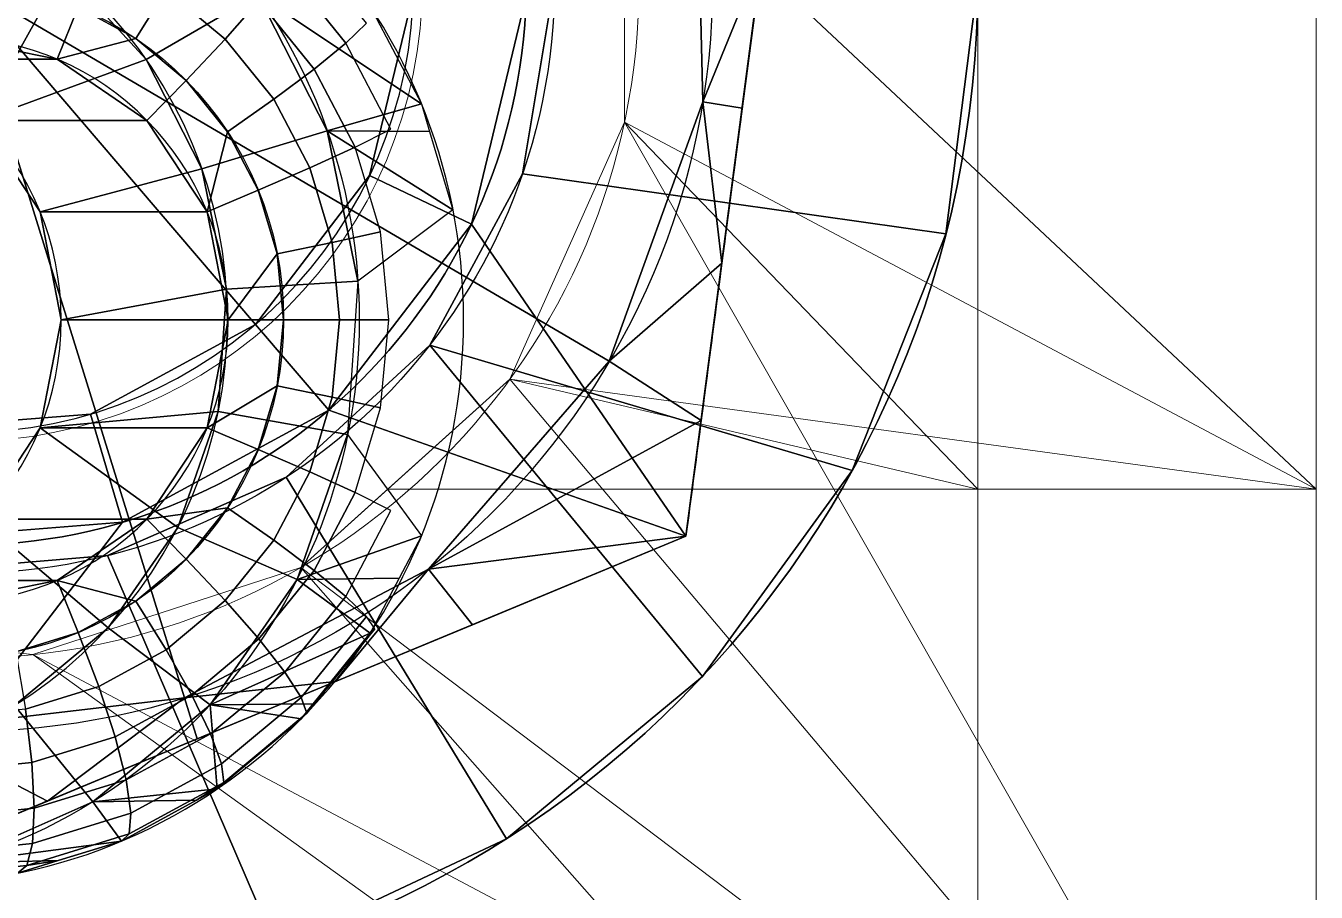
# Model space of a CAD drawing. Header units: millimetres. Extents: x -288 to 127, y 0 to 138.
# Drawn here: x 102.56 to 114, y 3.93 to 11.61 of the extents above; entities that cross this region are included whole.
import ezdxf
from ezdxf.lldxf.tags import DXFTag

# ---------------------------------------------------------------- set-up
doc = ezdxf.new("R2010")
doc.units = ezdxf.units.MM
doc.layers.add('1', color=7, linetype='Continuous', true_color=0xffffff)
tags = doc.linetypes.add('DASHED', pattern=[25.72, 12.86, -12.86]).pattern_tags.tags
tags[6:7] = [DXFTag(74, 4), DXFTag(75, 0), DXFTag(340, '0'), DXFTag(46, 0.0), DXFTag(50, 0.0), DXFTag(44, 0.0), DXFTag(45, 0.0)]
tags[4:5] = [DXFTag(74, 4), DXFTag(75, 0), DXFTag(340, '0'), DXFTag(46, 0.0), DXFTag(50, 0.0), DXFTag(44, 0.0), DXFTag(45, 0.0)]

# ---------------------------------------------------------------- blocks, each defined once
blk = doc.blocks.new('UG_SURFACE_001')
at = {"layer": '1', "color": 30, "linetype": 'Continuous', "lineweight": 18}
for points in [[(107.868887, 10.75253), (107.868887, 13.24747), (111.000001, 46.999998), (111.000001, 7.5)], [(111.000001, 46.999998), (114, 46.999998), (114, 7.5), (111.000001, 7.5)], [(114, 41.000001, 12), (114, 0, 12), (114, 7.5), (114, 46.999998)], [(114, 0, 12), (114, 41.000001, 12), (107.868887, 13.24747, 12), (107.868887, 10.75253, 12)], [(107.868887, 10.75253), (107.868887, 10.75253, 12), (107.868887, 13.24747, 12), (107.868887, 13.24747)], [(107.868887, 10.75253, 12), (106.854104, 8.473288, 12), (114, 0, 12)], [(106.854104, 8.473288), (106.854104, 8.473288, 12), (107.868887, 10.75253, 12), (107.868887, 10.75253)], [(111.000001, 7.5), (106.854104, 8.473288), (107.868887, 10.75253)], [(114, 0, 12), (106.854104, 8.473288, 12), (104.999997, 6.803847, 12)], [(104.999997, 6.803847, 12), (106.854104, 8.473288, 12), (106.854104, 8.473288), (105.773158, 7.5)], [(111.000001, 7.5), (105.773158, 7.5), (106.854104, 8.473288)], [(105.773158, 7.5), (104.999997, 6.803847), (104.999997, 6.803847, 12)], [(104.999997, 6.803847), (105.773158, 7.5), (111.000001, 7.5), (111.000001, 0)], [(111.000001, 7.5), (114, 7.5), (114, 0), (111.000001, 0)], [(114, 0, 12), (114, 0), (114, 7.5)], [(104.999997, 6.803847, 12), (102.627173, 6.032869, 12), (114, 0, 12)], [(102.627173, 6.032869), (102.627173, 6.032869, 12), (104.999997, 6.803847, 12), (104.999997, 6.803847)], [(111.000001, 0), (102.627173, 6.032869), (104.999997, 6.803847)], [(63.000001, 0, 12), (114, 0, 12), (102.627173, 6.032869, 12), (100.145899, 6.293661, 12)], [(100.145899, 6.293661), (102.627173, 6.032869), (111.000001, 0), (89.000002, 0)], [(100.145899, 6.293661), (100.145899, 6.293661, 12), (102.627173, 6.032869, 12), (102.627173, 6.032869)]]:
    blk.add_3dface(points, dxfattribs=at)
blk = doc.blocks.new('stoika_kon_BODY')
at = {"layer": '1', "color": 30, "linetype": 'Continuous', "lineweight": 18}
for p, q in [((114, 0), (114, 94)), ((114, 41, 12), (114, 0, 12))]:
    blk.add_line(p, q, dxfattribs=at)
at = {"layer": '1', "color": 30, "linetype": 'Continuous', "lineweight": 18, "extrusion": (0, 0, -1)}
for centre in [(-102, 12), (-102, 12, -12)]:
    blk.add_circle(centre, 6, dxfattribs=at)
at = {"layer": '1', "color": 30, "linetype": 'Continuous', "lineweight": 18}
blk.add_blockref('UG_SURFACE_001', (0, 0), dxfattribs=at)
blk = doc.blocks.new('UG_SURFACE_003')
at = {"layer": '1', "color": 30, "linetype": 'Continuous', "lineweight": 18}
for points in [[(106.854104, 15.526712, 12), (107.868887, 13.24747, 12), (114, 7.5, 12), (114, 46.999998, 12)], [(107.868887, 10.75253), (107.868887, 13.24747), (111.000001, 46.999998), (111.000001, 7.5)], [(111.000001, 46.999998), (114, 46.999998), (114, 7.5), (111.000001, 7.5)], [(114, 46.999998, 12), (114, 7.5, 12), (114, 7.5), (114, 46.999998)], [(114, 7.5, 12), (107.868887, 13.24747, 12), (107.868887, 10.75253, 12)], [(107.868887, 10.75253), (107.868887, 10.75253, 12), (107.868887, 13.24747, 12), (107.868887, 13.24747)], [(107.868887, 10.75253, 12), (106.854104, 8.473288, 12), (114, 7.5, 12)], [(111.000001, 7.5), (106.854104, 8.473288), (107.868887, 10.75253)], [(106.854104, 8.473288), (106.854104, 8.473288, 12), (107.868887, 10.75253, 12), (107.868887, 10.75253)], [(106.854104, 8.473288, 12), (105.773158, 7.5, 12), (114, 7.5, 12)], [(111.000001, 7.5), (105.773158, 7.5), (106.854104, 8.473288)], [(105.773158, 7.5, 12), (106.854104, 8.473288, 12), (106.854104, 8.473288), (105.773158, 7.5)], [(114, 0, 12), (114, 7.5, 12), (105.773158, 7.5, 12), (104.999997, 6.803847, 12)], [(104.999997, 6.803847), (105.773158, 7.5), (111.000001, 7.5), (111.000001, 0)], [(105.773158, 7.5), (104.999997, 6.803847), (104.999997, 6.803847, 12), (105.773158, 7.5, 12)], [(111.000001, 7.5), (114, 7.5), (114, 0), (111.000001, 0)], [(114, 7.5, 12), (114, 0, 12), (114, 0), (114, 7.5)], [(104.999997, 6.803847, 12), (102.627173, 6.032869, 12), (114, 0, 12)], [(111.000001, 0), (102.627173, 6.032869), (104.999997, 6.803847)], [(102.627173, 6.032869), (102.627173, 6.032869, 12), (104.999997, 6.803847, 12), (104.999997, 6.803847)], [(89.000002, 0, 12), (114, 0, 12), (102.627173, 6.032869, 12), (100.145899, 6.293661, 12)], [(100.145899, 6.293661), (102.627173, 6.032869), (111.000001, 0), (89.000002, 0)], [(100.145899, 6.293661), (100.145899, 6.293661, 12), (102.627173, 6.032869, 12), (102.627173, 6.032869)]]:
    blk.add_3dface(points, dxfattribs=at)
blk = doc.blocks.new('plohadka_pod_stoiku_kon_BODY')
at = {"layer": '1', "color": 30, "linetype": 'Continuous', "lineweight": 18}
for p, q in [((114, 0), (114, 94)), ((114, 94, 12), (114, 0, 12))]:
    blk.add_line(p, q, dxfattribs=at)
at = {"layer": '1', "color": 30, "linetype": 'Continuous', "lineweight": 18, "extrusion": (0, 0, -1)}
for centre in [(-102, 12), (-102, 12, -12)]:
    blk.add_circle(centre, 6, dxfattribs=at)
at = {"layer": '1', "color": 30, "linetype": 'Continuous', "lineweight": 18}
blk.add_blockref('UG_SURFACE_003', (0, 0), dxfattribs=at)
blk = doc.blocks.new('UG_SURFACE_004')
at = {"layer": '1', "color": 190, "linetype": 'Continuous', "lineweight": 25}
for points in [[(8.717248, -2.238209, 1.5), (9, 0, 1.5), (5.25, 0, 1.5), (4.96554, -1.704672, 1.5)], [(4.96554, -1.704672), (5.25, 0), (9, 0), (8.717248, -2.238209)], [(5.25, 0, 1.5), (5.25, 0), (4.96554, -1.704672), (4.96554, -1.704672, 1.5)], [(8.717248, -2.238209, 1.5), (8.717248, -2.238209), (9, 0), (9, 0, 1.5)], [(7.88676, -4.335783, 1.5), (8.717248, -2.238209, 1.5), (4.96554, -1.704672, 1.5), (4.142988, -3.224617, 1.5)], [(4.142988, -3.224617), (4.96554, -1.704672), (8.717248, -2.238209), (7.88676, -4.335783)], [(4.96554, -1.704672, 1.5), (4.96554, -1.704672), (4.142988, -3.224617), (4.142988, -3.224617, 1.5)], [(7.88676, -4.335783, 1.5), (7.88676, -4.335783), (8.717248, -2.238209), (8.717248, -2.238209, 1.5)], [(4.822441, -7.598951, 1.5), (6.560718, -6.160924, 1.5), (4.142988, -3.224617, 1.5), (2.871478, -4.395124, 1.5)], [(6.560718, -6.160924), (4.822441, -7.598951), (2.871478, -4.395124), (4.142988, -3.224617)], [(4.142988, -3.224617, 1.5), (4.142988, -3.224617), (2.871478, -4.395124), (2.871478, -4.395124, 1.5)], [(4.142988, -3.224617, 1.5), (6.560718, -6.160924, 1.5), (7.88676, -4.335783, 1.5)], [(7.88676, -4.335783), (6.560718, -6.160924), (4.142988, -3.224617)], [(6.560718, -6.160924, 1.5), (6.560718, -6.160924), (7.88676, -4.335783), (7.88676, -4.335783, 1.5)], [(2.781153, -8.559508, 1.5), (4.822441, -7.598951, 1.5), (2.871478, -4.395124, 1.5), (1.288799, -5.089351, 1.5)], [(1.288799, -5.089351), (2.871478, -4.395124), (4.822441, -7.598951), (2.781153, -8.559508)], [(2.871478, -4.395124, 1.5), (2.871478, -4.395124), (1.288799, -5.089351), (1.288799, -5.089351, 1.5)], [(0.565115, -8.98224, 1.5), (2.781153, -8.559508, 1.5), (1.288799, -5.089351, 1.5), (-0.433542, -5.232069, 1.5)], [(-0.433542, -5.232069), (1.288799, -5.089351), (2.781153, -8.559508), (0.565115, -8.98224)], [(1.288799, -5.089351, 1.5), (1.288799, -5.089351), (-0.433542, -5.232069), (-0.433542, -5.232069, 1.5)], [(-0.433542, -5.232069, 1.5), (-1.686432, -8.840585, 1.5), (0.565115, -8.98224, 1.5)], [(0.565115, -8.98224), (-1.686432, -8.840585), (-0.433542, -5.232069)], [(4.822441, -7.598951, 1.5), (4.822441, -7.598951), (6.560718, -6.160924), (6.560718, -6.160924, 1.5)], [(2.781153, -8.559508, 1.5), (2.781153, -8.559508), (4.822441, -7.598951), (4.822441, -7.598951, 1.5)]]:
    blk.add_3dface(points, dxfattribs=at)
blk = doc.blocks.new('1143_1_5-10-18_BODY')
at = {"layer": '1', "color": 190, "linetype": 'Continuous', "lineweight": 25}
for centre, radius in [((0, 0), 9), ((0, 0), 5.25), ((0, 0, 1.5), 5.25)]:
    blk.add_circle(centre, radius, dxfattribs=at)
at = {"layer": '1', "color": 190, "linetype": 'Continuous', "lineweight": 25, "extrusion": (0, 0, -1)}
blk.add_circle((0, 0, -1.5), 9, dxfattribs=at)
at = {"layer": '1', "color": 190, "linetype": 'Continuous', "lineweight": 25}
blk.add_blockref('UG_SURFACE_004', (0, 0), dxfattribs=at)
blk = doc.blocks.new('UG_SURFACE_006')
at = {"layer": '1', "color": 251, "linetype": 'Continuous', "lineweight": 25}
for points in [[(-3.345653, -3.715724), (-4.567727, -2.033683), (-8.082904, 0), (-4.041452, -7)], [(-4.041452, -7), (-8.082904, 0), (-6.629959, -2.516574, -5.745095), (-5.954344, -3.686774, -5.79601)], [(-4.00752, -5.306814, -6), (-5.653944, -3.500774, -6), (-6.536771, -1.221934, -6), (0, 0, -6)], [(0.613585, -6.621632, -6), (-1.819859, -6.39614, -6), (-4.00752, -5.306814, -6), (0, 0, -6)], [(-3.654182, -1.626947, 35), (-2.676522, -2.972579, 35), (-1.236068, -3.804226, 35), (0, 0, 35)], [(-1.236068, -3.804226, 35), (0.418114, -3.978088, 35), (2, -3.464102, 35), (0, 0, 35)], [(4.914409, -4.480076, -6), (2.96416, -5.952836, -6), (0.613585, -6.621632, -6), (0, 0, -6)], [(-6.629959, -2.516574, -5.745095), (-6.536771, -1.221934, -6), (-5.653944, -3.500774, -6)], [(-4.567727, -2.033683, 34.000002), (-3.345653, -3.715724, 34.000002), (-2.676522, -2.972579, 35), (-3.654182, -1.626947, 35)], [(-3.345653, -3.715724), (-3.345653, -3.715724, 34.000002), (-4.567727, -2.033683, 34.000002), (-4.567727, -2.033683)], [(-5.653944, -3.500774, -6), (-5.954344, -3.686774, -5.79601), (-6.629959, -2.516574, -5.745095)], [(-3.345653, -3.715724, 34.000002), (-1.545085, -4.755283, 34.000002), (-1.236068, -3.804226, 35), (-2.676522, -2.972579, 35)], [(-5.261754, -4.886375, -5.69359), (-5.954344, -3.686774, -5.79601), (-5.653944, -3.500774, -6)], [(-5.653944, -3.500774, -6), (-4.00752, -5.306814, -6), (-5.261754, -4.886375, -5.69359)], [(0.522642, -4.97261, 34.000002), (2.5, -4.330127, 34.000002), (2, -3.464102, 35), (0.418114, -3.978088, 35)], [(-5.954344, -3.686774, -5.79601), (-5.261754, -4.886375, -5.69359), (-4.558739, -6.104033, -5.393513), (-4.041452, -7)], [(-4.041452, -7), (-1.545085, -4.755283), (-3.345653, -3.715724)], [(-1.545085, -4.755283), (-1.545085, -4.755283, 34.000002), (-3.345653, -3.715724, 34.000002), (-3.345653, -3.715724)], [(-1.545085, -4.755283, 34.000002), (0.522642, -4.97261, 34.000002), (0.418114, -3.978088, 35), (-1.236068, -3.804226, 35)], [(2.5, -4.330127), (2.5, -4.330127, 34.000002), (0.522642, -4.97261, 34.000002), (0.522642, -4.97261)], [(2.5, -4.330127), (0.522642, -4.97261), (4.041452, -7)], [(-4.041452, -7), (4.041452, -7), (0.522642, -4.97261), (-1.545085, -4.755283)], [(0.522642, -4.97261), (0.522642, -4.97261, 34.000002), (-1.545085, -4.755283, 34.000002), (-1.545085, -4.755283)], [(-4.00752, -5.306814, -6), (-4.558739, -6.104033, -5.393513), (-5.261754, -4.886375, -5.69359)], [(-4.558739, -6.104033, -5.393513), (-4.00752, -5.306814, -6), (-1.819859, -6.39614, -6)], [(0.613585, -6.621632, -6), (2.96416, -5.952836, -6), (2.084738, -7, -5.622503)], [(2.96416, -5.952836, -6), (3.512263, -7, -5.294357), (2.084738, -7, -5.622503)], [(-4.558739, -6.104033, -5.393513), (-4.041452, -7, -5.172713), (-4.041452, -7)], [(-4.041452, -7, -5.172713), (-4.558739, -6.104033, -5.393513), (-1.819859, -6.39614, -6)], [(-1.819859, -6.39614, -6), (-1.991672, -7, -5.637524), (-4.041452, -7, -5.172713)], [(-0.677313, -7, -5.779053), (-1.991672, -7, -5.637524), (-1.819859, -6.39614, -6)], [(-0.677313, -7, -5.779053), (-1.819859, -6.39614, -6), (0.613585, -6.621632, -6)], [(0.613585, -6.621632, -6), (0.648646, -7, -5.780614), (-0.677313, -7, -5.779053)], [(2.084738, -7, -5.622503), (0.648646, -7, -5.780614), (0.613585, -6.621632, -6)], [(4.041452, -7), (-4.041452, -7), (-0.677313, -7, -5.779053), (0.648646, -7, -5.780614)], [(-4.041452, -7), (-4.041452, -7, -5.172713), (-1.991672, -7, -5.637524), (-0.677313, -7, -5.779053)], [(0.648646, -7, -5.780614), (2.084738, -7, -5.622503), (3.512263, -7, -5.294357), (4.041452, -7)]]:
    blk.add_3dface(points, dxfattribs=at)
blk = doc.blocks.new('1009-m10x035_BODY')
at = {"layer": '1', "color": 251, "linetype": 'Continuous', "lineweight": 25}
for p, q in [((-8.083, 0), (-4.041, -7)), ((-4.041, -7, -5.173), (-4.041, -7)), ((-4.041, -7), (4.041, -7))]:
    blk.add_line(p, q, dxfattribs=at)
at = {"layer": '1', "color": 251, "linetype": 'Continuous', "lineweight": 25, "extrusion": (0, 0, -1)}
for centre, radius in [((0, 0, 6), 6.65), ((0, 0, -34), 5)]:
    blk.add_circle(centre, radius, dxfattribs=at)
at = {"layer": '1', "color": 251, "linetype": 'Continuous', "lineweight": 25}
for centre, radius in [((0, 0), 5), ((0, 0, 35), 4)]:
    blk.add_circle(centre, radius, dxfattribs=at)
at = {"layer": '1', "color": 4, "linetype": 'DASHED', "lineweight": 13, "extrusion": (0, 0, -1)}
for centre in [(0, 0, -34), (0, 0, -9)]:
    blk.add_circle(centre, 4.08, dxfattribs=at)
at = {"layer": '1', "color": 251, "linetype": 'Continuous', "lineweight": 25, "extrusion": (-0.866025, -0.5, -2.10831e-15)}
blk.add_open_spline([(-8.083, 0, -5.173), (-7.753, -0.571, -5.363), (-7.421, -1.147, -5.52), (-6.749, -2.31, -5.738), (-6.41, -2.898, -5.797), (-5.894, -3.791, -5.798), (-5.722, -4.09, -5.784), (-5.38, -4.681, -5.727), (-5.211, -4.975, -5.684), (-4.705, -5.851, -5.521), (-4.372, -6.428, -5.363), (-4.041, -7, -5.173)], degree=3, knots=[0, 0, 0, 0, 0.25, 0.25, 0.5, 0.5, 0.625, 0.625, 0.75, 0.75, 1, 1, 1, 1], dxfattribs=at)
at = {"layer": '1', "color": 251, "linetype": 'Continuous', "lineweight": 25, "extrusion": (-3.90202e-30, 1, 1.42042e-15)}
blk.add_open_spline([(-4.041, -7, -5.173), (-3.383, -7, -5.363), (-2.71, -7, -5.522), (-1.361, -7, -5.739), (-0.682, -7, -5.798), (0.685, -7, -5.798), (1.378, -7, -5.737), (2.726, -7, -5.518), (3.388, -7, -5.361), (4.041, -7, -5.173)], degree=3, knots=[0, 0, 0, 0, 0.25, 0.25, 0.5, 0.5, 0.75, 0.75, 1, 1, 1, 1], dxfattribs=at)
at = {"layer": '1', "color": 251, "linetype": 'Continuous', "lineweight": 25}
blk.add_blockref('UG_SURFACE_006', (0, 0), dxfattribs=at)
blk = doc.blocks.new('UG_SURFACE_009')
at = {"layer": '1', "color": 161, "linetype": 'Continuous', "lineweight": 25}
for points in [[(-1.674398, 4.711305, 1), (-0.341212, 4.988344, 1), (-0.27297, 3.990675), (-1.339518, 3.769044)], [(-0.975452, 4.903927, 6), (-0.341212, 4.988344, 1), (-1.674398, 4.711305, 1)], [(-0.341212, 4.988344, 1), (1.01728, 4.89542, 1), (0.813824, 3.916336), (-0.27297, 3.990675)], [(-1.674398, 4.711305, 1), (-1.669009, 4.693538, 6), (-0.975452, 4.903927, 6)], [(1.01728, 4.89542, 1), (2.300325, 4.439426, 1), (1.84026, 3.551541), (0.813824, 3.916336)], [(1.913417, 4.619398, 6), (2.300325, 4.439426, 1), (1.01728, 4.89542, 1)], [(-2.883402, 4.084849, 1), (-1.674398, 4.711305, 1), (-1.339518, 3.769044), (-2.306721, 3.26788)], [(-1.913417, 4.619398, 6), (-1.674398, 4.711305, 1), (-2.883402, 4.084849, 1)], [(-1.913417, 4.619398, 6), (-1.669009, 4.693538, 6), (-1.674398, 4.711305, 1)], [(-2.883402, 4.084849, 1), (-2.777851, 4.157348, 6), (-1.913417, 4.619398, 6)], [(1.913417, 4.619398, 6), (2.289169, 4.418554, 6), (2.300325, 4.439426, 1)], [(2.300325, 4.439426, 1), (3.412766, 3.65418, 1), (2.730213, 2.923344), (1.84026, 3.551541)], [(2.300325, 4.439426, 1), (2.289169, 4.418554, 6), (2.777851, 4.157348, 6)], [(3.412766, 3.65418, 1), (2.300325, 4.439426, 1), (2.777851, 4.157348, 6)], [(3.403991, 3.643488, 6), (2.777851, 4.157348, 6), (2.73999, 4.100685, 6.517638), (3.487346, 3.487346, 6.517638)], [(2.777851, 4.157348, 6), (3.403991, 3.643488, 6), (3.412766, 3.65418, 1)], [(-3.878556, 3.15544, 1), (-2.883402, 4.084849, 1), (-2.306721, 3.26788), (-3.102845, 2.524352)], [(-2.222281, 3.325878, 7.732051), (-1.530734, 3.695518, 7.732051), (-1.689246, 4.078201, 7.414213), (-2.452406, 3.670285, 7.414213)], [(1.530734, 3.695518, 7.732051), (2.222281, 3.325878, 7.732051), (2.452406, 3.670285, 7.414213), (1.689246, 4.078201, 7.414213)], [(2.628986, 3.934557, 7), (3.346065, 3.346065, 7), (3.487346, 3.487346, 6.517638), (2.73999, 4.100685, 6.517638)], [(-3.12132, 3.12132, 7.414213), (-2.452406, 3.670285, 7.414213), (-2.628986, 3.934557, 7), (-3.346065, 3.346065, 7)], [(-1.346142, 3.249874, 7.931852), (-0.686257, 3.450048, 7.931852), (-0.780361, 3.923141, 7.732051), (-1.530734, 3.695518, 7.732051)], [(0, 2.5), (-0.956709, 2.309699), (-1.339518, 3.769044), (-0.27297, 3.990675)], [(-0.686257, 3.450048, 7.931852), (0, 3.517638, 7.931852), (0, 4, 7.732051), (-0.780361, 3.923141, 7.732051)], [(0.956709, 2.309699), (0, 2.5), (-0.27297, 3.990675), (0.813824, 3.916336)], [(0, 3.517638, 7.931852), (0.686257, 3.450048, 7.931852), (0.780361, 3.923141, 7.732051), (0, 4, 7.732051)], [(0.686257, 3.450048, 7.931852), (1.346142, 3.249874, 7.931852), (1.530734, 3.695518, 7.732051), (0.780361, 3.923141, 7.732051)], [(0.813824, 3.916336), (1.84026, 3.551541), (0.956709, 2.309699)], [(2.452406, 3.670285, 7.414213), (3.12132, 3.12132, 7.414213), (3.346065, 3.346065, 7), (2.628986, 3.934557, 7)], [(-2.828427, 2.828427, 7.732051), (-2.222281, 3.325878, 7.732051), (-2.452406, 3.670285, 7.414213), (-3.12132, 3.12132, 7.414213)], [(-2.306721, 3.26788), (-1.339518, 3.769044), (-0.956709, 2.309699), (-1.767767, 1.767767)], [(-1.954295, 2.924809, 7.931852), (-1.346142, 3.249874, 7.931852), (-1.530734, 3.695518, 7.732051), (-2.222281, 3.325878, 7.732051)], [(1.346142, 3.249874, 7.931852), (1.954295, 2.924809, 7.931852), (2.222281, 3.325878, 7.732051), (1.530734, 3.695518, 7.732051)], [(2.222281, 3.325878, 7.732051), (2.828427, 2.828427, 7.732051), (3.12132, 3.12132, 7.414213), (2.452406, 3.670285, 7.414213)], [(1.767767, 1.767767), (0.956709, 2.309699), (1.84026, 3.551541), (2.730213, 2.923344)], [(3.412766, 3.65418, 1), (4.272097, 2.59792, 1), (3.417678, 2.078336), (2.730213, 2.923344)], [(3.412766, 3.65418, 1), (3.403991, 3.643488, 6), (3.535534, 3.535534, 6)], [(3.487346, 3.487346, 6.517638), (3.535534, 3.535534, 6), (3.403991, 3.643488, 6)], [(3.412766, 3.65418, 1), (3.535534, 3.535534, 6), (4.157348, 2.777851, 6)], [(4.157348, 2.777851, 6), (4.272097, 2.59792, 1), (3.412766, 3.65418, 1)], [(-1.14805, 2.771639, 8), (-0.585271, 2.942356, 8), (-0.686257, 3.450048, 7.931852), (-1.346142, 3.249874, 7.931852)], [(-0.585271, 2.942356, 8), (0, 3, 8), (0, 3.517638, 7.931852), (-0.686257, 3.450048, 7.931852)], [(0, 3, 8), (0.585271, 2.942356, 8), (0.686257, 3.450048, 7.931852), (0, 3.517638, 7.931852)], [(0.585271, 2.942356, 8), (1.14805, 2.771639, 8), (1.346142, 3.249874, 7.931852), (0.686257, 3.450048, 7.931852)], [(3.346065, 3.346065, 7), (3.934557, 2.628986, 7), (4.100685, 2.73999, 6.517638), (3.487346, 3.487346, 6.517638)], [(3.487346, 3.487346, 6.517638), (4.100685, 2.73999, 6.517638), (4.157348, 2.777851, 6), (3.535534, 3.535534, 6)], [(-2.487346, 2.487346, 7.931852), (-1.954295, 2.924809, 7.931852), (-2.222281, 3.325878, 7.732051), (-2.828427, 2.828427, 7.732051)], [(1.954295, 2.924809, 7.931852), (2.487346, 2.487346, 7.931852), (2.828427, 2.828427, 7.732051), (2.222281, 3.325878, 7.732051)], [(3.12132, 3.12132, 7.414213), (3.670285, 2.452406, 7.414213), (3.934557, 2.628986, 7), (3.346065, 3.346065, 7)], [(-1.767767, 1.767767), (-3.102845, 2.524352), (-2.306721, 3.26788)], [(-1.666711, 2.494409, 8), (-1.14805, 2.771639, 8), (-1.346142, 3.249874, 7.931852), (-1.954295, 2.924809, 7.931852)], [(1.14805, 2.771639, 8), (1.666711, 2.494409, 8), (1.954295, 2.924809, 7.931852), (1.346142, 3.249874, 7.931852)], [(2.828427, 2.828427, 7.732051), (3.325878, 2.222281, 7.732051), (3.670285, 2.452406, 7.414213), (3.12132, 3.12132, 7.414213)], [(0, 2.5, 8), (0, 3, 8), (-0.585271, 2.942356, 8)], [(0.585271, 2.942356, 8), (0, 3, 8), (0, 2.5, 8), (0.956709, 2.309699, 8)], [(-2.12132, 2.12132, 8), (-1.666711, 2.494409, 8), (-1.954295, 2.924809, 7.931852), (-2.487346, 2.487346, 7.931852)], [(-0.585271, 2.942356, 8), (-1.14805, 2.771639, 8), (-0.956709, 2.309699, 8), (0, 2.5, 8)], [(0.956709, 2.309699, 8), (1.14805, 2.771639, 8), (0.585271, 2.942356, 8)], [(1.666711, 2.494409, 8), (2.12132, 2.12132, 8), (2.487346, 2.487346, 7.931852), (1.954295, 2.924809, 7.931852)], [(2.309699, 0.956709), (1.767767, 1.767767), (2.730213, 2.923344), (3.417678, 2.078336)], [(-2.924809, 1.954295, 7.931852), (-2.487346, 2.487346, 7.931852), (-2.828427, 2.828427, 7.732051), (-3.325878, 2.222281, 7.732051)], [(-0.956709, 2.309699, 8), (-1.14805, 2.771639, 8), (-1.666711, 2.494409, 8)], [(1.666711, 2.494409, 8), (1.14805, 2.771639, 8), (0.956709, 2.309699, 8), (1.767767, 1.767767, 8)], [(2.487346, 2.487346, 7.931852), (2.924809, 1.954295, 7.931852), (3.325878, 2.222281, 7.732051), (2.828427, 2.828427, 7.732051)], [(4.257651, 2.590198, 6), (4.157348, 2.777851, 6), (4.100685, 2.73999, 6.517638)], [(4.157348, 2.777851, 6), (4.257651, 2.590198, 6), (4.272097, 2.59792, 1)], [(3.934557, 2.628986, 7), (4.371845, 1.810877, 7), (4.556437, 1.887338, 6.517638), (4.100685, 2.73999, 6.517638)], [(4.100685, 2.73999, 6.517638), (4.556437, 1.887338, 6.517638), (4.619398, 1.913417, 6), (4.257651, 2.590198, 6)], [(-1.767767, 1.767767), (-2.309699, 0.956709), (-3.668845, 1.593604), (-3.102845, 2.524352)], [(4.272097, 2.59792, 1), (4.814587, 1.348984, 1), (3.851669, 1.079187), (3.417678, 2.078336)], [(3.670285, 2.452406, 7.414213), (4.078201, 1.689246, 7.414213), (4.371845, 1.810877, 7), (3.934557, 2.628986, 7)], [(4.272097, 2.59792, 1), (4.257651, 2.590198, 6), (4.619398, 1.913417, 6)], [(4.619398, 1.913417, 6), (4.814587, 1.348984, 1), (4.272097, 2.59792, 1)], [(-2.494409, 1.666711, 8), (-2.12132, 2.12132, 8), (-2.487346, 2.487346, 7.931852), (-2.924809, 1.954295, 7.931852)], [(-1.666711, 2.494409, 8), (-2.12132, 2.12132, 8), (-1.767767, 1.767767, 8), (-0.956709, 2.309699, 8)], [(0, 2.5), (0, 2.5, 8), (-0.956709, 2.309699, 8), (-0.956709, 2.309699)], [(0.956709, 2.309699), (0.956709, 2.309699, 8), (0, 2.5, 8), (0, 2.5)], [(1.767767, 1.767767, 8), (2.12132, 2.12132, 8), (1.666711, 2.494409, 8)], [(2.12132, 2.12132, 8), (2.494409, 1.666711, 8), (2.924809, 1.954295, 7.931852), (2.487346, 2.487346, 7.931852)], [(3.325878, 2.222281, 7.732051), (3.695518, 1.530734, 7.732051), (4.078201, 1.689246, 7.414213), (3.670285, 2.452406, 7.414213)], [(-0.956709, 2.309699), (-0.956709, 2.309699, 8), (-1.767767, 1.767767, 8), (-1.767767, 1.767767)], [(1.767767, 1.767767), (1.767767, 1.767767, 8), (0.956709, 2.309699, 8), (0.956709, 2.309699)], [(2.924809, 1.954295, 7.931852), (3.249874, 1.346142, 7.931852), (3.695518, 1.530734, 7.732051), (3.325878, 2.222281, 7.732051)], [(-2.309699, 0.956709, 8), (-1.767767, 1.767767, 8), (-2.12132, 2.12132, 8), (-2.494409, 1.666711, 8)], [(2.494409, 1.666711, 8), (2.12132, 2.12132, 8), (1.767767, 1.767767, 8), (2.309699, 0.956709, 8)], [(-2.771639, 1.14805, 8), (-2.494409, 1.666711, 8), (-2.924809, 1.954295, 7.931852), (-3.249874, 1.346142, 7.931852)], [(2.494409, 1.666711, 8), (2.771639, 1.14805, 8), (3.249874, 1.346142, 7.931852), (2.924809, 1.954295, 7.931852)], [(4.371845, 1.810877, 7), (4.641126, 0.923177, 7), (4.837087, 0.962157, 6.517638), (4.556437, 1.887338, 6.517638)], [(4.792636, 1.342325, 6), (4.619398, 1.913417, 6), (4.556437, 1.887338, 6.517638), (4.837087, 0.962157, 6.517638)], [(4.619398, 1.913417, 6), (4.792636, 1.342325, 6), (4.814587, 1.348984, 1)], [(-1.767767, 1.767767), (-1.767767, 1.767767, 8), (-2.309699, 0.956709, 8), (-2.309699, 0.956709)], [(2.309699, 0.956709), (2.309699, 0.956709, 8), (1.767767, 1.767767, 8), (1.767767, 1.767767)], [(4.078201, 1.689246, 7.414213), (4.329395, 0.86117, 7.414213), (4.641126, 0.923177, 7), (4.371845, 1.810877, 7)], [(-2.494409, 1.666711, 8), (-2.771639, 1.14805, 8), (-2.309699, 0.956709, 8)], [(2.309699, 0.956709, 8), (2.771639, 1.14805, 8), (2.494409, 1.666711, 8)], [(3.695518, 1.530734, 7.732051), (3.923141, 0.780361, 7.732051), (4.329395, 0.86117, 7.414213), (4.078201, 1.689246, 7.414213)], [(3.249874, 1.346142, 7.931852), (3.450048, 0.686257, 7.931852), (3.923141, 0.780361, 7.732051), (3.695518, 1.530734, 7.732051)], [(2.771639, 1.14805, 8), (2.942356, 0.585271, 8), (3.450048, 0.686257, 7.931852), (3.249874, 1.346142, 7.931852)], [(4.814587, 1.348984, 1), (4.792636, 1.342325, 6), (4.903927, 0.975452, 6)], [(4.837087, 0.962157, 6.517638), (4.903927, 0.975452, 6), (4.792636, 1.342325, 6)], [(-2.5, 0, 8), (-2.309699, 0.956709, 8), (-2.771639, 1.14805, 8), (-2.942356, 0.585271, 8)], [(2.942356, 0.585271, 8), (2.771639, 1.14805, 8), (2.309699, 0.956709, 8), (2.5, 0, 8)], [(-2.309699, 0.956709), (-2.309699, 0.956709, 8), (-2.5, 0, 8), (-2.5, 0)], [(2.5, 0), (2.5, 0, 8), (2.309699, 0.956709, 8), (2.309699, 0.956709)], [(4.329395, 0.86117, 7.414213), (4.414213, 0, 7.414213), (4.732051, 0, 7), (4.641126, 0.923177, 7)], [(4.641126, 0.923177, 7), (4.732051, 0, 7), (4.931852, 0, 6.517638), (4.837087, 0.962157, 6.517638)], [(4.837087, 0.962157, 6.517638), (4.931852, 0, 6.517638), (5, 0, 6), (4.903927, 0.975452, 6)], [(3.923141, 0.780361, 7.732051), (4, 0, 7.732051), (4.414213, 0, 7.414213), (4.329395, 0.86117, 7.414213)], [(3.450048, 0.686257, 7.931852), (3.517638, 0, 7.931852), (4, 0, 7.732051), (3.923141, 0.780361, 7.732051)]]:
    blk.add_3dface(points, dxfattribs=at)
blk = doc.blocks.new('1061-0319_002_BODY')
at = {"layer": '1', "color": 161, "linetype": 'Continuous', "lineweight": 25, "extrusion": (0, 0, -1)}
for centre, radius in [((0, 0, -6), 5), ((0, 0), 4), ((0, 0, -8), 2.5), ((0, 0), 2.5)]:
    blk.add_circle(centre, radius, dxfattribs=at)
at = {"layer": '1', "color": 161, "linetype": 'Continuous', "lineweight": 25}
for centre, radius in [((0, 0, 1), 5), ((0, 0, 8), 3)]:
    blk.add_circle(centre, radius, dxfattribs=at)
blk.add_blockref('UG_SURFACE_009', (0, 0), dxfattribs=at)
blk = doc.blocks.new('1059-0319_BODY')
at = {"layer": '1', "color": 4, "linetype": 'Continuous', "lineweight": 13}
blk.add_blockref('1061-0319_002_BODY', (0, 0, 32), dxfattribs=at)
blk.add_blockref('1061-0319_002_BODY', (0, 0, 32), dxfattribs=at)
blk = doc.blocks.new('3025-03_BODY')
at = {"layer": '1', "color": 11, "linetype": 'Continuous', "lineweight": 13, "extrusion": (-1, 0, 0), "rotation": 90}
blk.add_blockref('1059-0319_BODY', (0, 32), dxfattribs=at)

msp = doc.modelspace()

# ---------------------------------------------------------------- block references
at = {"layer": '1', "color": 3, "linetype": 'Continuous', "lineweight": 18}
for name, p in [('stoika_kon_BODY', (0, 0)), ('plohadka_pod_stoiku_kon_BODY', (0, 0, -12)), ('1143_1_5-10-18_BODY', (102, 12, 12))]:
    msp.add_blockref(name, p, dxfattribs=at)
at = {"layer": '1', "color": 3, "linetype": 'Continuous', "lineweight": 18, "extrusion": (0, -1, 0), "rotation": 259.338719}
msp.add_blockref('3025-03_BODY', (94.5, 152, -41), dxfattribs=at)
at = {"layer": '1', "color": 3, "linetype": 'Continuous', "lineweight": 18, "extrusion": (0, 0, -1), "rotation": 337.477326}
msp.add_blockref('1009-m10x035_BODY', (-102, 12, -13.5), dxfattribs=at)

doc.saveas('drawing.dxf')
